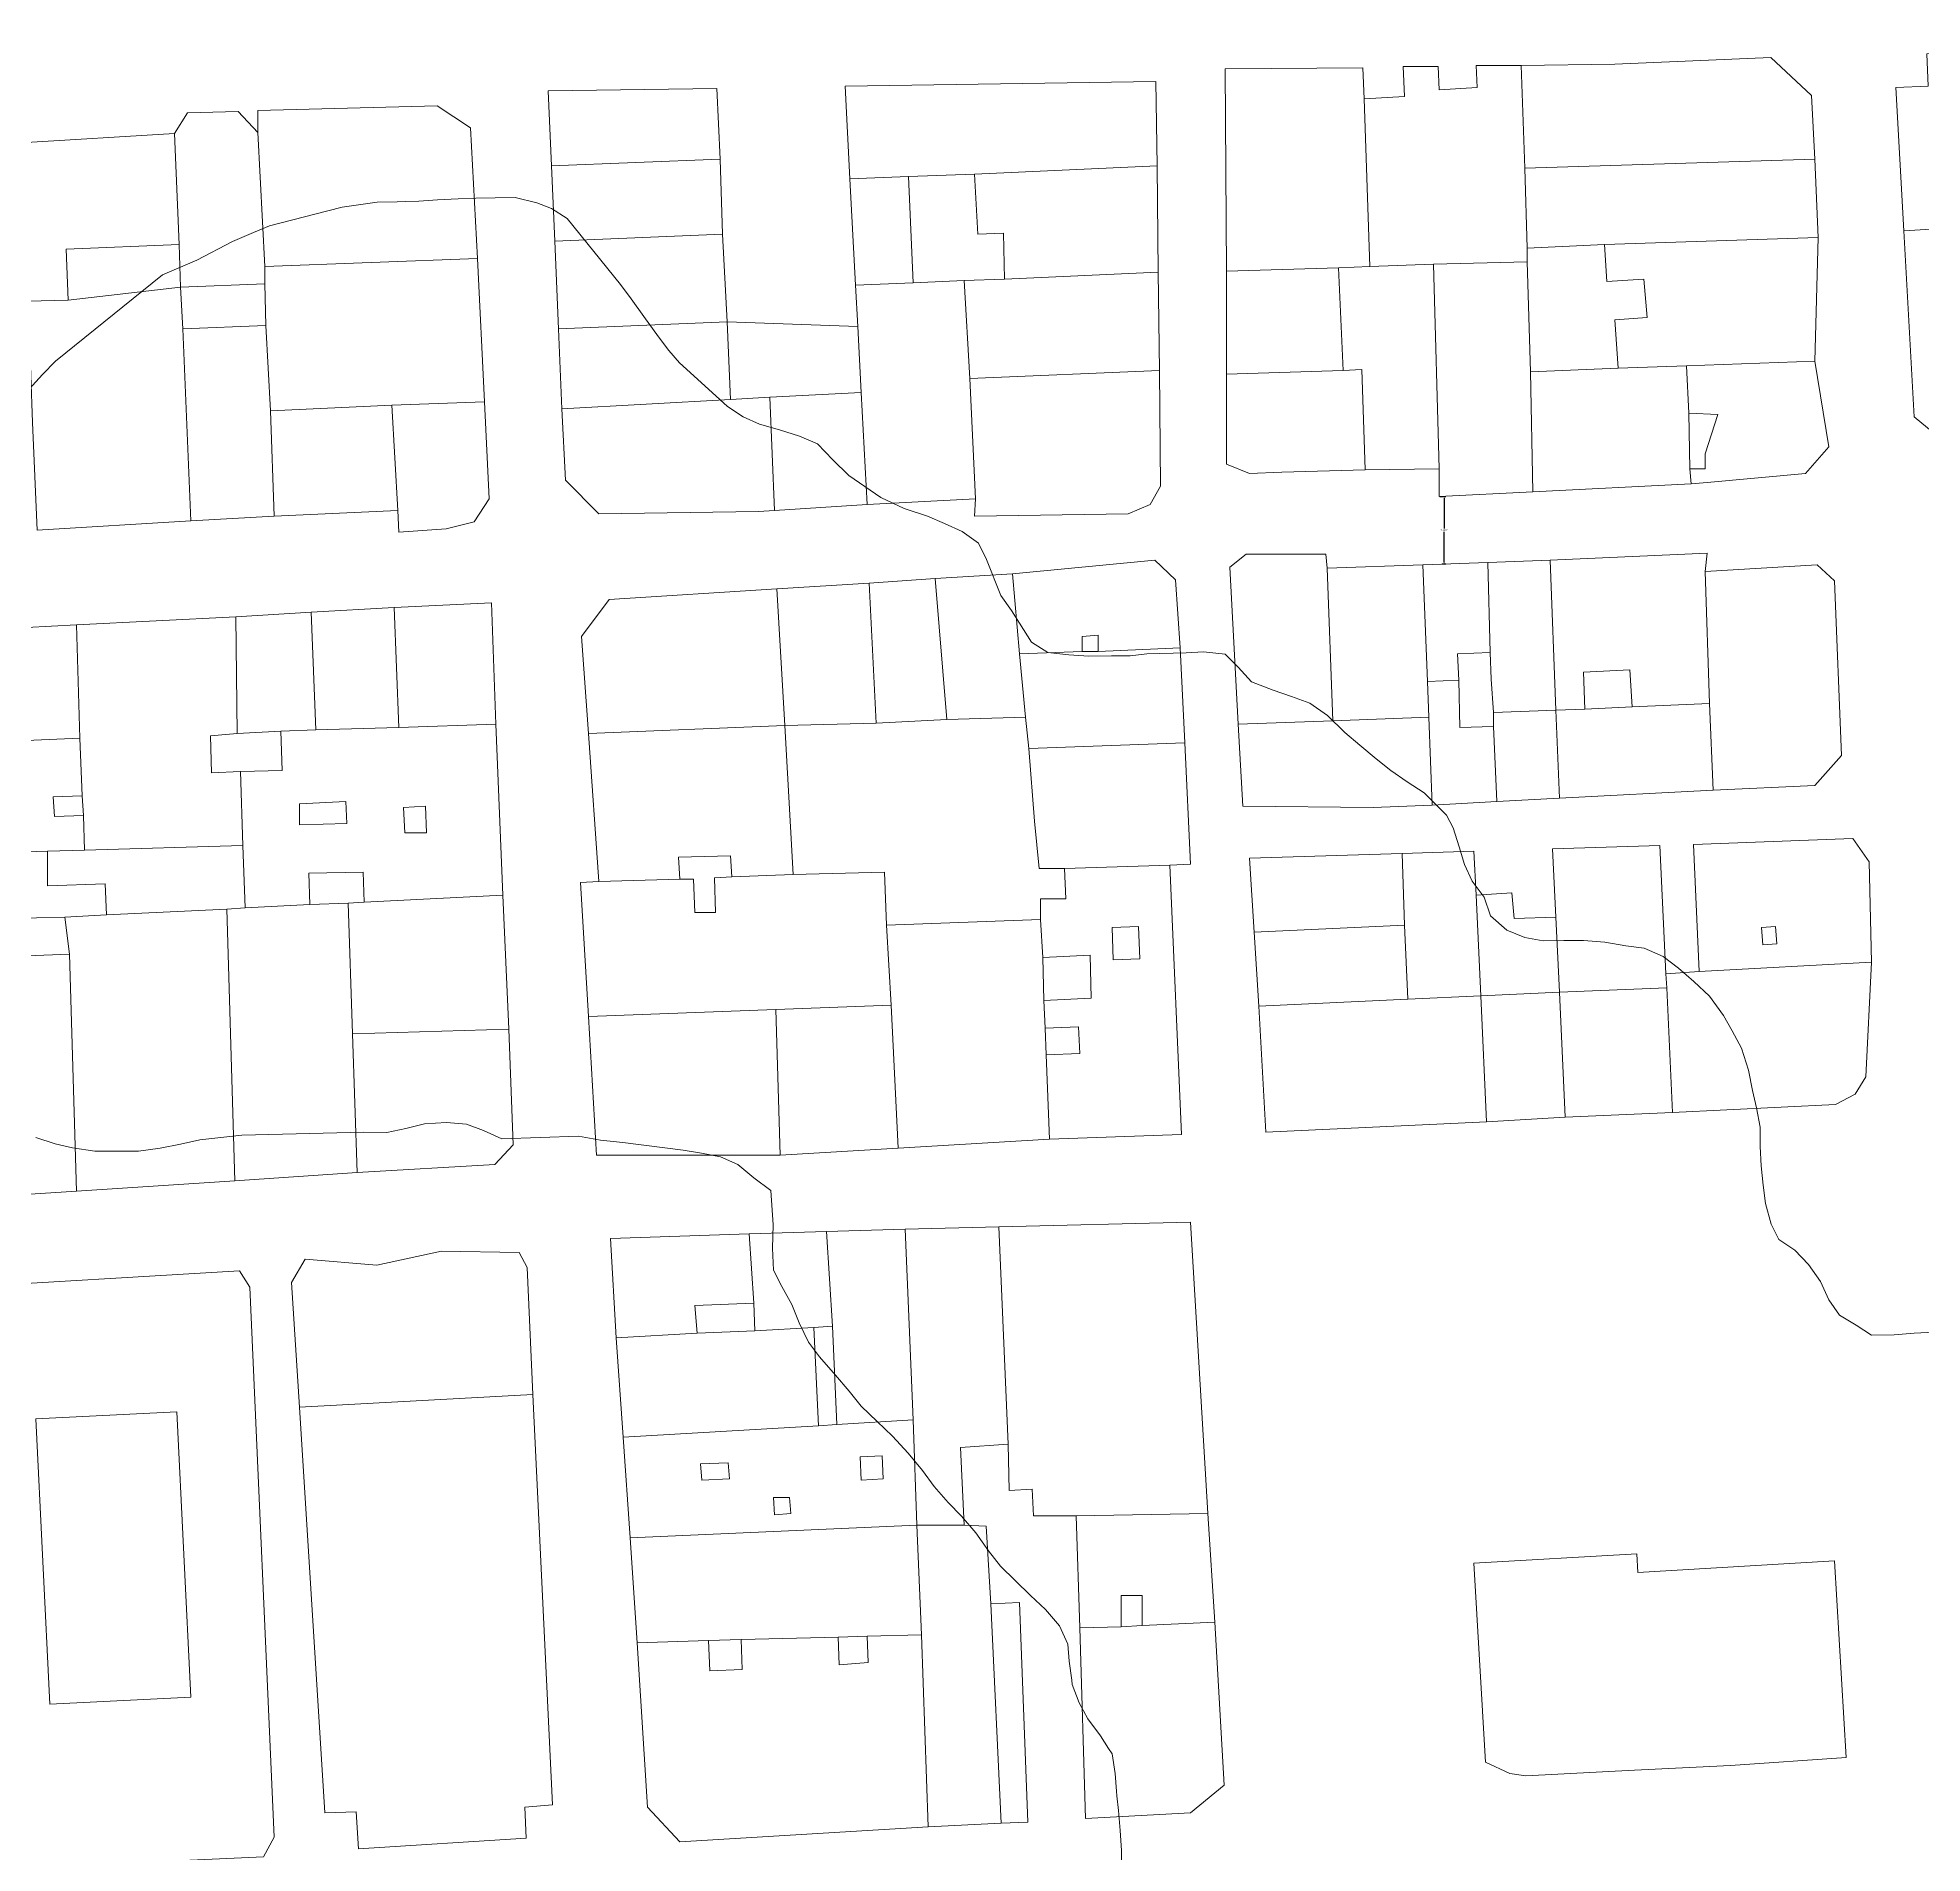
# Model space of a CAD drawing. Header units: kilometres. Extents: x 1172066 to 1174183, y 1051619 to 1053209.
# Drawn here: x 1173009.6 to 1173213.4, y 1052431.5 to 1052627.9 of the extents above; entities that cross this region are included whole.
import ezdxf

# ---------------------------------------------------------------- set-up
doc = ezdxf.new("R2010")
doc.units = ezdxf.units.KM
doc.header["$MEASUREMENT"] = 0
doc.layers.add('edificios', color=44, linetype='Continuous', lineweight=5)
doc.layers.add('terreno', color=7, linetype='Continuous')
doc.dimstyles.get("Standard").update_dxf_attribs({"dimtxt": 0.18, "dimasz": 0.18, "dimexe": 0.18, "dimexo": 0.0625, "dimgap": 0.09, "dimtad": 0, "dimtih": 1, "dimtoh": 1, "dimdec": 4, "dimzin": 0, "dimdsep": 46, "dimtxsty": 'Standard', "dimcen": 0.09, "dimadec": 0, "dimazin": 0, "dimtfac": 1, "dimtdec": 4, "dimtofl": 0, "dimtmove": 0, "dimatfit": 3, "dimfxl": 1, "dimtolj": 1, "dimtzin": 0, "dimarcsym": 0})

# ---------------------------------------------------------------- blocks, each defined once
blk = doc.blocks.new('*D1')
at = {"color": 0, "lineweight": -2, "transparency": 16777216}
for p, q in [((1173161.19, 1052578.25), (1173161.85, 1052578.25)), ((1173161.67, 1052578.07), (1173161.67, 1052574.78)), ((1173161.67, 1052571.13), (1173161.67, 1052574.42)), ((1173161.45, 1052570.95), (1173161.85, 1052570.95))]:
    blk.add_line(p, q, dxfattribs=at)
at = {"color": 0, "transparency": 16777216}
for points in [[(1173161.64, 1052578.07), (1173161.7, 1052578.07), (1173161.67, 1052578.25)], [(1173161.64, 1052571.13), (1173161.7, 1052571.13), (1173161.67, 1052570.95)]]:
    blk.add_solid(points, dxfattribs=at)
at = {"layer": 'Defpoints', "color": 0, "transparency": 16777216}
for p in [(1173161.13, 1052578.25, 50), (1173161.39, 1052570.95, 50), (1173161.67, 1052570.95)]:
    blk.add_point(p, dxfattribs=at)
at = {"color": 0, "transparency": 16777216, "insert": (1173161.67, 1052574.6), "char_height": 0.18, "attachment_point": 5}
blk.add_mtext('\\A1;7.3032', dxfattribs=at)

msp = doc.modelspace()

# ---------------------------------------------------------------- linework, layer by layer
at = {"layer": 'edificios', "elevation": 50}
for points in [[(1173255.375, 1052616.625), (1173245.5, 1052616.25001), (1173243.875, 1052616.125), (1173236.375, 1052615.875), (1173227.125, 1052615.50001), (1173217.625, 1052615.125), (1173217.875, 1052607.375), (1173211.375, 1052607.00001), (1173210.5, 1052622.50001), (1173214, 1052622.625), (1173213.875, 1052626.125), (1173255, 1052627.875), (1173255.375, 1052616.625)], [(1173153.625, 1052603.125), (1173150.25, 1052603.00001), (1173138.125, 1052602.625), (1173138, 1052624.50001), (1173152.875, 1052624.625), (1173153, 1052621.25001), (1173153.625, 1052603.125)], [(1173153, 1052621.25001), (1173157.375, 1052621.50001), (1173157.25, 1052624.75001), (1173161, 1052624.75001), (1173161.125, 1052622.25001), (1173165.25, 1052622.50001), (1173165.125, 1052624.875), (1173170, 1052624.875), (1173170.375, 1052613.75001), (1173170.625, 1052605.125), (1173170.625, 1052603.625), (1173160.5, 1052603.375), (1173153.625, 1052603.125), (1173153, 1052621.25001)], [(1173170, 1052624.875), (1173180.125, 1052625.00001), (1173197, 1052625.75001), (1173201.375, 1052621.625), (1173201.75, 1052614.75001), (1173170.375, 1052613.75001), (1173170, 1052624.875)], [(1173083.375, 1052614.75001), (1173065.125, 1052614.00001), (1173064.75, 1052622.125), (1173083, 1052622.375), (1173083.375, 1052614.75001)], [(1173130.625, 1052614.00001), (1173110.875, 1052613.125), (1173103.75, 1052612.875), (1173097.375, 1052612.625), (1173096.875, 1052622.625), (1173130.5, 1052623.125), (1173130.625, 1052614.00001)], [(1173033.375, 1052617.625), (1173033.375, 1052620.00001), (1173052.75, 1052620.50001), (1173056.375, 1052618.125), (1173057.125, 1052604.00001), (1173034.125, 1052603.125), (1173033.375, 1052617.625)], [(1173024.375, 1052617.50001), (1173025.75, 1052619.75001), (1173031.25, 1052619.875), (1173033.375, 1052617.625), (1173034.125, 1052603.125), (1173034.125, 1052601.25001), (1173025, 1052600.875), (1173024.875, 1052605.50001), (1173024.375, 1052617.50001)], [(1173007.75, 1052616.50001), (1173024.375, 1052617.50001), (1173024.875, 1052605.50001), (1173012.625, 1052605.00001), (1173012.875, 1052599.50001), (1173008.5, 1052599.375), (1173008.25, 1052605.00001), (1173007.75, 1052616.50001)], [(1173083.375, 1052614.75001), (1173083.625, 1052606.625), (1173065.5, 1052605.875), (1173065.125, 1052614.00001), (1173083.375, 1052614.75001)], [(1173201.75, 1052614.75001), (1173202.125, 1052606.25001), (1173179, 1052605.50001), (1173170.625, 1052605.125), (1173170.375, 1052613.75001), (1173201.75, 1052614.75001)], [(1173103.75, 1052612.875), (1173104.25, 1052601.375), (1173098, 1052601.125), (1173097.375, 1052612.625), (1173103.75, 1052612.875)], [(1173110.875, 1052613.125), (1173111.25, 1052606.625), (1173114, 1052606.75001), (1173114.125, 1052601.75001), (1173109.75, 1052601.625), (1173104.25, 1052601.375), (1173103.75, 1052612.875), (1173110.875, 1052613.125)], [(1173130.625, 1052614.00001), (1173130.75, 1052602.50001), (1173114.125, 1052601.75001), (1173114, 1052606.75001), (1173111.25, 1052606.625), (1173110.875, 1052613.125), (1173130.625, 1052614.00001)], [(1173083.625, 1052606.625), (1173084.125, 1052597.125), (1173065.875, 1052596.375), (1173065.5, 1052605.875), (1173083.625, 1052606.625)], [(1173202.125, 1052606.25001), (1173201.75, 1052592.875), (1173187.875, 1052592.375), (1173180.5, 1052592.125), (1173180.125, 1052597.375), (1173183.625, 1052597.625), (1173183.25, 1052601.75001), (1173179.25, 1052601.50001), (1173179, 1052605.50001), (1173202.125, 1052606.25001)], [(1173217.875, 1052607.375), (1173218.5, 1052584.50001), (1173215.375, 1052584.50001), (1173212.5, 1052586.875), (1173211.375, 1052607.00001), (1173217.875, 1052607.375)], [(1173025, 1052600.875), (1173012.875, 1052599.50001), (1173012.625, 1052605.00001), (1173024.875, 1052605.50001), (1173025, 1052600.875)], [(1173057.125, 1052604.00001), (1173057.875, 1052588.50001), (1173047.875, 1052588.125), (1173034.75, 1052587.50001), (1173034.25, 1052596.75001), (1173034.125, 1052601.25001), (1173034.125, 1052603.125), (1173057.125, 1052604.00001)], [(1173179, 1052605.50001), (1173179.25, 1052601.50001), (1173183.25, 1052601.75001), (1173183.625, 1052597.625), (1173180.125, 1052597.375), (1173180.5, 1052592.125), (1173171, 1052591.75001), (1173170.625, 1052603.625), (1173170.625, 1052605.125), (1173179, 1052605.50001)], [(1173130.75, 1052602.50001), (1173130.875, 1052591.875), (1173110.375, 1052591.00001), (1173109.75, 1052601.625), (1173114.125, 1052601.75001), (1173130.75, 1052602.50001)], [(1173150.25, 1052603.00001), (1173150.75, 1052591.875), (1173138.125, 1052591.50001), (1173138.125, 1052602.625), (1173150.25, 1052603.00001)], [(1173160.5, 1052603.375), (1173161.125, 1052581.25001), (1173153.125, 1052581.125), (1173152.75, 1052592.00001), (1173150.75, 1052591.875), (1173150.25, 1052603.00001), (1173153.625, 1052603.125), (1173160.5, 1052603.375)], [(1173170.625, 1052603.625), (1173171, 1052591.75001), (1173171.25, 1052578.75001), (1173161.125, 1052578.25001), (1173161.125, 1052581.25001), (1173160.5, 1052603.375), (1173170.625, 1052603.625)], [(1173025, 1052600.875), (1173025.25, 1052596.375), (1173026.125, 1052575.625), (1173009.5, 1052574.625), (1173009, 1052586.25001), (1173008.625, 1052596.50001), (1173008.5, 1052599.375), (1173012.875, 1052599.50001), (1173025, 1052600.875)], [(1173034.125, 1052601.25001), (1173034.25, 1052596.75001), (1173025.25, 1052596.375), (1173025, 1052600.875), (1173034.125, 1052601.25001)], [(1173109.75, 1052601.625), (1173110.375, 1052591.00001), (1173111, 1052578.00001), (1173099.25, 1052577.375), (1173098.625, 1052589.50001), (1173098.25, 1052596.625), (1173098, 1052601.125), (1173104.25, 1052601.375), (1173109.75, 1052601.625)], [(1173034.25, 1052596.75001), (1173034.75, 1052587.50001), (1173035.125, 1052576.125), (1173026.125, 1052575.625), (1173025.25, 1052596.375), (1173034.25, 1052596.75001)], [(1173084.125, 1052597.125), (1173084.5, 1052588.75001), (1173066.25, 1052587.75001), (1173065.875, 1052596.375), (1173084.125, 1052597.125)], [(1173084.125, 1052597.125), (1173098.25, 1052596.625), (1173098.625, 1052589.50001), (1173088.75, 1052589.00001), (1173084.5, 1052588.75001), (1173084.125, 1052597.125)], [(1173130.875, 1052591.875), (1173131, 1052579.375), (1173129.875, 1052577.375), (1173127.5, 1052576.375), (1173110.875, 1052576.125), (1173111, 1052578.00001), (1173110.375, 1052591.00001), (1173130.875, 1052591.875)], [(1173150.75, 1052591.875), (1173152.75, 1052592.00001), (1173153.125, 1052581.125), (1173144.125, 1052580.875), (1173140.625, 1052580.75001), (1173138.125, 1052581.75001), (1173138.125, 1052591.50001), (1173150.75, 1052591.875)], [(1173187.875, 1052592.375), (1173188.125, 1052587.25001), (1173188.25, 1052581.25001), (1173188.375, 1052579.625), (1173171.25, 1052578.75001), (1173171, 1052591.75001), (1173180.5, 1052592.125), (1173187.875, 1052592.375)], [(1173201.75, 1052592.875), (1173203.25, 1052583.625), (1173200.75, 1052580.75001), (1173190.125, 1052579.75001), (1173188.375, 1052579.625), (1173188.25, 1052581.25001), (1173189.875, 1052581.25001), (1173189.875, 1052582.875), (1173191.25, 1052587.125), (1173188.125, 1052587.25001), (1173187.875, 1052592.375), (1173201.75, 1052592.875)], [(1173047.875, 1052588.125), (1173048.5, 1052576.75001), (1173035.125, 1052576.125), (1173034.75, 1052587.50001), (1173047.875, 1052588.125)], [(1173057.875, 1052588.50001), (1173058.375, 1052578.00001), (1173056.75, 1052575.50001), (1173053.75, 1052574.75001), (1173048.625, 1052574.375), (1173048.5, 1052576.75001), (1173047.875, 1052588.125), (1173057.875, 1052588.50001)], [(1173088.75, 1052589.00001), (1173089.25, 1052576.75001), (1173087.5, 1052576.625), (1173070.25, 1052576.375), (1173066.625, 1052580.00001), (1173066.25, 1052587.75001), (1173084.5, 1052588.75001), (1173088.75, 1052589.00001)], [(1173098.625, 1052589.50001), (1173099.25, 1052577.375), (1173089.25, 1052576.75001), (1173088.75, 1052589.00001), (1173098.625, 1052589.50001)], [(1173188.125, 1052587.25001), (1173191.25, 1052587.125), (1173189.875, 1052582.875), (1173189.875, 1052581.25001), (1173188.25, 1052581.25001), (1173188.125, 1052587.25001)], [(1173115, 1052569.875), (1173130.375, 1052571.375), (1173132.625, 1052569.25001), (1173133.125, 1052561.875), (1173124.25, 1052561.50001), (1173124.25, 1052563.25001), (1173122.5, 1052563.125), (1173122.5, 1052561.50001), (1173115.75, 1052561.25001), (1173115, 1052569.875)], [(1173149, 1052570.50001), (1173149.625, 1052554.00001), (1173139.375, 1052553.625), (1173138.5, 1052570.625), (1173140.25, 1052572.00001), (1173148.875, 1052572.00001), (1173149, 1052570.50001)], [(1173166.375, 1052571.125), (1173173.125, 1052571.375), (1173173.75, 1052555.125), (1173167, 1052554.875), (1173166.75, 1052558.50001), (1173166.625, 1052561.375), (1173166.375, 1052571.125)], [(1173173.125, 1052571.375), (1173190.125, 1052572.125), (1173189.875, 1052570.125), (1173190.375, 1052555.875), (1173182, 1052555.50001), (1173181.75, 1052559.50001), (1173176.75, 1052559.25001), (1173176.875, 1052555.25001), (1173173.75, 1052555.125), (1173173.125, 1052571.375)], [(1173099.5, 1052568.875), (1173106.625, 1052569.375), (1173107.875, 1052554.125), (1173100.25, 1052553.75001), (1173099.5, 1052568.875)], [(1173106.625, 1052569.375), (1173115, 1052569.875), (1173115.75, 1052561.25001), (1173116.375, 1052554.375), (1173107.875, 1052554.125), (1173106.625, 1052569.375)], [(1173149, 1052570.50001), (1173159.375, 1052570.875), (1173159.875, 1052558.25001), (1173160, 1052554.375), (1173149.625, 1052554.00001), (1173149, 1052570.50001)], [(1173159.375, 1052570.875), (1173166.375, 1052571.125), (1173166.625, 1052561.375), (1173163.125, 1052561.25001), (1173163.25, 1052558.375), (1173159.875, 1052558.25001), (1173159.375, 1052570.875)], [(1173189.875, 1052570.125), (1173202, 1052570.875), (1173203.875, 1052569.125), (1173204.625, 1052550.25001), (1173201.75, 1052547.00001), (1173190.75, 1052546.50001), (1173190.375, 1052555.875), (1173189.875, 1052570.125)], [(1173090.375, 1052553.50001), (1173069.125, 1052552.625), (1173068.375, 1052563.125), (1173071.375, 1052567.125), (1173089.5, 1052568.25001), (1173090.375, 1052553.50001)], [(1173089.5, 1052568.25001), (1173099.5, 1052568.875), (1173100.25, 1052553.75001), (1173090.375, 1052553.50001), (1173089.5, 1052568.25001)], [(1173013.75, 1052564.375), (1173031, 1052565.25001), (1173031.125, 1052552.625), (1173028.25, 1052552.375), (1173028.375, 1052548.375), (1173031.5, 1052548.50001), (1173031.75, 1052540.50001), (1173014.625, 1052540.00001), (1173014.5, 1052543.75001), (1173014.375, 1052545.875), (1173014.125, 1052552.125), (1173013.75, 1052564.375)], [(1173031, 1052565.25001), (1173039.125, 1052565.75001), (1173039.625, 1052553.00001), (1173035.875, 1052552.875), (1173031.125, 1052552.625), (1173031, 1052565.25001)], [(1173039.125, 1052565.75001), (1173048.125, 1052566.25001), (1173048.625, 1052553.25001), (1173039.625, 1052553.00001), (1173039.125, 1052565.75001)], [(1173048.125, 1052566.25001), (1173058.625, 1052566.75001), (1173059.125, 1052553.625), (1173048.625, 1052553.25001), (1173048.125, 1052566.25001)], [(1172997.5, 1052563.50001), (1173013.75, 1052564.375), (1173014.125, 1052552.125), (1172997.5, 1052551.375), (1172997.5, 1052563.50001)], [(1173124.25, 1052561.50001), (1173122.5, 1052561.50001), (1173122.5, 1052563.125), (1173124.25, 1052563.25001), (1173124.25, 1052561.50001)], [(1173133.125, 1052561.875), (1173133.625, 1052551.625), (1173116.75, 1052551.00001), (1173116.375, 1052554.375), (1173115.75, 1052561.25001), (1173122.5, 1052561.50001), (1173124.25, 1052561.50001), (1173133.125, 1052561.875)], [(1173166.625, 1052561.375), (1173166.75, 1052558.50001), (1173167, 1052554.875), (1173167, 1052553.375), (1173163.375, 1052553.25001), (1173163.25, 1052558.375), (1173163.125, 1052561.25001), (1173166.625, 1052561.375)], [(1173182, 1052555.50001), (1173176.875, 1052555.25001), (1173176.75, 1052559.25001), (1173181.75, 1052559.50001), (1173182, 1052555.50001)], [(1173163.25, 1052558.375), (1173163.375, 1052553.25001), (1173167, 1052553.375), (1173167.375, 1052545.25001), (1173160.375, 1052544.875), (1173160, 1052554.375), (1173159.875, 1052558.25001), (1173163.25, 1052558.375)], [(1173173.75, 1052555.125), (1173174.125, 1052545.625), (1173167.375, 1052545.25001), (1173167, 1052553.375), (1173167, 1052554.875), (1173173.75, 1052555.125)], [(1173190.375, 1052555.875), (1173190.75, 1052546.50001), (1173174.125, 1052545.625), (1173173.75, 1052555.125), (1173176.875, 1052555.25001), (1173182, 1052555.50001), (1173190.375, 1052555.875)], [(1173059.125, 1052553.625), (1173059.875, 1052535.125), (1173044.875, 1052534.375), (1173044.75, 1052537.625), (1173038.875, 1052537.50001), (1173039, 1052534.125), (1173032, 1052533.75001), (1173031.75, 1052540.50001), (1173031.5, 1052548.50001), (1173036, 1052548.625), (1173035.875, 1052552.875), (1173039.625, 1052553.00001), (1173048.625, 1052553.25001), (1173059.125, 1052553.625)], [(1173090.375, 1052553.50001), (1173091.25, 1052537.375), (1173084.625, 1052537.125), (1173084.5, 1052539.375), (1173078.875, 1052539.25001), (1173079, 1052536.875), (1173070.25, 1052536.625), (1173069.125, 1052552.625), (1173090.375, 1052553.50001)], [(1173116.375, 1052554.375), (1173116.75, 1052551.00001), (1173117.375, 1052543.125), (1173117.875, 1052538.00001), (1173120.625, 1052538.00001), (1173120.75, 1052534.75001), (1173118, 1052534.75001), (1173118, 1052532.50001), (1173101.375, 1052531.875), (1173101.125, 1052537.625), (1173091.25, 1052537.375), (1173090.375, 1052553.50001), (1173100.25, 1052553.75001), (1173107.875, 1052554.125), (1173116.375, 1052554.375)], [(1173160, 1052554.375), (1173160.375, 1052544.875), (1173154, 1052544.625), (1173139.875, 1052544.75001), (1173139.375, 1052553.625), (1173149.625, 1052554.00001), (1173160, 1052554.375)], [(1173014.125, 1052552.125), (1173014.375, 1052545.875), (1173011.25, 1052545.75001), (1173011.375, 1052543.625), (1173014.5, 1052543.75001), (1173014.625, 1052540.00001), (1173010.625, 1052539.875), (1172997.5, 1052539.50001), (1172997.5, 1052551.375), (1173014.125, 1052552.125)], [(1173035.875, 1052552.875), (1173036, 1052548.625), (1173031.5, 1052548.50001), (1173028.375, 1052548.375), (1173028.25, 1052552.375), (1173031.125, 1052552.625), (1173035.875, 1052552.875)], [(1173133.625, 1052551.625), (1173134.25, 1052538.50001), (1173132, 1052538.375), (1173120.625, 1052538.00001), (1173117.875, 1052538.00001), (1173117.375, 1052543.125), (1173116.75, 1052551.00001), (1173133.625, 1052551.625)], [(1173014.5, 1052543.75001), (1173011.375, 1052543.625), (1173011.25, 1052545.75001), (1173014.375, 1052545.875), (1173014.5, 1052543.75001)], [(1173037.875, 1052542.75001), (1173043, 1052542.875), (1173042.875, 1052545.25001), (1173037.875, 1052545.00001), (1173037.875, 1052542.75001)], [(1173037.875, 1052542.75001), (1173037.875, 1052545.00001), (1173042.875, 1052545.25001), (1173043, 1052542.875), (1173037.875, 1052542.75001)], [(1173051.625, 1052541.875), (1173051.5, 1052544.75001), (1173049.125, 1052544.625), (1173049.25, 1052541.875), (1173051.625, 1052541.875)], [(1173051.625, 1052541.875), (1173049.25, 1052541.875), (1173049.125, 1052544.625), (1173051.5, 1052544.75001), (1173051.625, 1052541.875)], [(1173207.875, 1052527.875), (1173189.25, 1052526.875), (1173188.625, 1052540.625), (1173205.875, 1052541.25001), (1173207.625, 1052538.75001), (1173207.875, 1052527.875)], [(1173010.625, 1052539.875), (1173010.625, 1052536.125), (1173016.875, 1052536.375), (1173017, 1052533.00001), (1173012.5, 1052532.75001), (1173006.375, 1052532.625), (1173006.5, 1052528.50001), (1172996.5, 1052528.125), (1172997.5, 1052539.50001), (1173010.625, 1052539.875)], [(1173031.75, 1052540.50001), (1173032, 1052533.75001), (1173030, 1052533.625), (1173017, 1052533.00001), (1173016.875, 1052536.375), (1173010.625, 1052536.125), (1173010.625, 1052539.875), (1173014.625, 1052540.00001), (1173031.75, 1052540.50001)], [(1173084.625, 1052537.125), (1173082.75, 1052537.00001), (1173082.875, 1052533.25001), (1173080.625, 1052533.25001), (1173080.5, 1052536.875), (1173079, 1052536.875), (1173078.875, 1052539.25001), (1173084.5, 1052539.375), (1173084.625, 1052537.125)], [(1173157.375, 1052531.875), (1173141.125, 1052531.125), (1173140.625, 1052539.125), (1173157.125, 1052539.625), (1173157.375, 1052531.875)], [(1173157.125, 1052539.625), (1173164.875, 1052539.875), (1173165.125, 1052535.125), (1173165.625, 1052524.25001), (1173157.75, 1052523.875), (1173157.375, 1052531.875), (1173157.125, 1052539.625)], [(1173173.75, 1052532.75001), (1173173.375, 1052540.125), (1173185, 1052540.50001), (1173185.625, 1052526.625), (1173185.75, 1052525.125), (1173174.125, 1052524.625), (1173173.75, 1052532.75001)], [(1173044.875, 1052534.375), (1173043.125, 1052534.25001), (1173039, 1052534.125), (1173038.875, 1052537.50001), (1173044.75, 1052537.625), (1173044.875, 1052534.375)], [(1173091.25, 1052537.375), (1173101.125, 1052537.625), (1173101.375, 1052531.875), (1173101.875, 1052523.25001), (1173089.375, 1052522.75001), (1173069.125, 1052522.00001), (1173068.25, 1052536.50001), (1173070.25, 1052536.625), (1173079, 1052536.875), (1173080.5, 1052536.875), (1173080.625, 1052533.25001), (1173082.875, 1052533.25001), (1173082.75, 1052537.00001), (1173084.625, 1052537.125), (1173091.25, 1052537.375)], [(1173132, 1052538.375), (1173133.25, 1052509.25001), (1173119, 1052508.75001), (1173118.625, 1052517.875), (1173122.25, 1052518.00001), (1173122.125, 1052520.875), (1173118.5, 1052520.75001), (1173118.375, 1052523.75001), (1173123.5, 1052524.00001), (1173123.375, 1052528.625), (1173118.25, 1052528.375), (1173118, 1052532.50001), (1173118, 1052534.75001), (1173120.75, 1052534.75001), (1173120.625, 1052538.00001), (1173132, 1052538.375)], [(1173059.875, 1052535.125), (1173060.5, 1052520.625), (1173043.625, 1052520.125), (1173043.125, 1052534.25001), (1173044.875, 1052534.375), (1173059.875, 1052535.125)], [(1173165.125, 1052535.125), (1173169, 1052535.375), (1173169.25, 1052532.625), (1173173.75, 1052532.75001), (1173174.125, 1052524.625), (1173165.625, 1052524.25001), (1173165.125, 1052535.125)], [(1173013, 1052528.75001), (1173006.5, 1052528.50001), (1173006.375, 1052532.625), (1173012.5, 1052532.75001), (1173013, 1052528.75001)], [(1173030, 1052533.625), (1173030.875, 1052504.25001), (1173013.75, 1052503.125), (1173013, 1052528.75001), (1173012.5, 1052532.75001), (1173017, 1052533.00001), (1173030, 1052533.625)], [(1173043.125, 1052534.25001), (1173043.625, 1052520.125), (1173044.125, 1052505.125), (1173030.875, 1052504.25001), (1173030, 1052533.625), (1173032, 1052533.75001), (1173039, 1052534.125), (1173043.125, 1052534.25001)], [(1173118, 1052532.50001), (1173118.25, 1052528.375), (1173118.375, 1052523.75001), (1173118.5, 1052520.75001), (1173118.625, 1052517.875), (1173119, 1052508.75001), (1173102.625, 1052507.75001), (1173101.875, 1052523.25001), (1173101.375, 1052531.875), (1173118, 1052532.50001)], [(1173125.875, 1052528.125), (1173128.75, 1052528.25001), (1173128.625, 1052531.75001), (1173125.75, 1052531.625), (1173125.875, 1052528.125)], [(1173125.875, 1052528.125), (1173125.75, 1052531.625), (1173128.625, 1052531.75001), (1173128.75, 1052528.25001), (1173125.875, 1052528.125)], [(1173157.375, 1052531.875), (1173157.75, 1052523.875), (1173141.625, 1052523.125), (1173141.125, 1052531.125), (1173157.375, 1052531.875)], [(1173196.125, 1052529.75001), (1173197.625, 1052529.875), (1173197.5, 1052531.75001), (1173196, 1052531.625), (1173196.125, 1052529.75001)], [(1173196.125, 1052529.75001), (1173196, 1052531.625), (1173197.5, 1052531.75001), (1173197.625, 1052529.875), (1173196.125, 1052529.75001)], [(1173013, 1052528.75001), (1173013.75, 1052503.125), (1172998.125, 1052502.125), (1172997.5, 1052512.875), (1172996.5, 1052528.125), (1173006.5, 1052528.50001), (1173013, 1052528.75001)], [(1173118.375, 1052523.75001), (1173118.25, 1052528.375), (1173123.375, 1052528.625), (1173123.5, 1052524.00001), (1173118.375, 1052523.75001)], [(1173207.875, 1052527.875), (1173207.25, 1052515.50001), (1173206.125, 1052513.625), (1173204, 1052512.50001), (1173186.375, 1052511.625), (1173185.75, 1052525.125), (1173185.625, 1052526.625), (1173189.25, 1052526.875), (1173207.875, 1052527.875)], [(1173174.125, 1052524.625), (1173174.75, 1052511.125), (1173166.25, 1052510.625), (1173165.625, 1052524.25001), (1173174.125, 1052524.625)], [(1173185.75, 1052525.125), (1173186.375, 1052511.625), (1173174.75, 1052511.125), (1173174.125, 1052524.625), (1173185.75, 1052525.125)], [(1173089.375, 1052522.75001), (1173089.875, 1052507.00001), (1173070, 1052507.00001), (1173069.125, 1052522.00001), (1173089.375, 1052522.75001)], [(1173101.875, 1052523.25001), (1173102.625, 1052507.75001), (1173089.875, 1052507.00001), (1173089.375, 1052522.75001), (1173101.875, 1052523.25001)], [(1173165.625, 1052524.25001), (1173166.25, 1052510.625), (1173142.375, 1052509.50001), (1173141.625, 1052523.125), (1173157.75, 1052523.875), (1173165.625, 1052524.25001)], [(1173060.5, 1052520.625), (1173061, 1052508.125), (1173059, 1052506.00001), (1173044.125, 1052505.125), (1173043.625, 1052520.125), (1173060.5, 1052520.625)], [(1173118.625, 1052517.875), (1173118.5, 1052520.75001), (1173122.125, 1052520.875), (1173122.25, 1052518.00001), (1173118.625, 1052517.875)], [(1173087, 1052491.00001), (1173080.625, 1052490.75001), (1173080.875, 1052487.75001), (1173072.125, 1052487.25001), (1173071.5, 1052498.00001), (1173086.5, 1052498.50001), (1173087, 1052491.00001)], [(1173086.5, 1052498.50001), (1173094.875, 1052498.75001), (1173095.5, 1052488.50001), (1173093.5, 1052488.375), (1173087.125, 1052488.00001), (1173087, 1052491.00001), (1173086.5, 1052498.50001)], [(1173094.875, 1052498.75001), (1173103.375, 1052499.00001), (1173104.25, 1052478.375), (1173096, 1052477.875), (1173095.5, 1052488.50001), (1173094.875, 1052498.75001)], [(1173103.375, 1052499.00001), (1173113.5, 1052499.25001), (1173114.5, 1052475.75001), (1173109.375, 1052475.375), (1173109.75, 1052467.00001), (1173104.625, 1052467.00001), (1173104.25, 1052478.375), (1173103.375, 1052499.00001)], [(1173114.5, 1052475.75001), (1173113.5, 1052499.25001), (1173134.25, 1052499.75001), (1173136.125, 1052468.25001), (1173121.875, 1052468.00001), (1173117.25, 1052468.00001), (1173117.125, 1052470.875), (1173114.625, 1052470.75001), (1173114.5, 1052475.75001)], [(1173063.125, 1052481.125), (1173037.875, 1052479.75001), (1173037, 1052493.25001), (1173038.5, 1052495.75001), (1173046.25, 1052495.125), (1173053.25, 1052496.625), (1173061.625, 1052496.50001), (1173062.5, 1052494.875), (1173063.125, 1052481.125)], [(1173003.75, 1052429.75001), (1173001.625, 1052432.375), (1172998.875, 1052491.125), (1172999.75, 1052492.625), (1173031.375, 1052494.50001), (1173032.5, 1052492.75001), (1173035.125, 1052433.25001), (1173034, 1052431.125), (1173003.75, 1052429.75001)], [(1173087.125, 1052488.00001), (1173080.875, 1052487.75001), (1173080.625, 1052490.75001), (1173087, 1052491.00001), (1173087.125, 1052488.00001)], [(1173093.5, 1052488.375), (1173094, 1052477.75001), (1173072.875, 1052476.50001), (1173072.125, 1052487.25001), (1173080.875, 1052487.75001), (1173087.125, 1052488.00001), (1173093.5, 1052488.375)], [(1173095.5, 1052488.50001), (1173096, 1052477.875), (1173094, 1052477.75001), (1173093.5, 1052488.375), (1173095.5, 1052488.50001)], [(1173063.125, 1052481.125), (1173065.25, 1052436.75001), (1173062.25, 1052436.50001), (1173062.375, 1052433.125), (1173044.25, 1052432.00001), (1173044, 1052436.00001), (1173040.625, 1052435.875), (1173037.875, 1052479.75001), (1173063.125, 1052481.125)], [(1173010.875, 1052447.625), (1173026.125, 1052448.375), (1173024.625, 1052479.25001), (1173009.375, 1052478.50001), (1173010.875, 1052447.625)], [(1173010.875, 1052447.625), (1173009.375, 1052478.50001), (1173024.625, 1052479.25001), (1173026.125, 1052448.375), (1173010.875, 1052447.625)], [(1173104.25, 1052478.375), (1173104.625, 1052467.00001), (1173073.625, 1052465.625), (1173072.875, 1052476.50001), (1173094, 1052477.75001), (1173096, 1052477.875), (1173104.25, 1052478.375)], [(1173081.375, 1052471.875), (1173084.375, 1052472.00001), (1173084.25, 1052473.75001), (1173081.25, 1052473.625), (1173081.375, 1052471.875)], [(1173081.375, 1052471.875), (1173081.25, 1052473.625), (1173084.25, 1052473.75001), (1173084.375, 1052472.00001), (1173081.375, 1052471.875)], [(1173098.625, 1052471.875), (1173101, 1052472.00001), (1173100.875, 1052474.50001), (1173098.5, 1052474.375), (1173098.625, 1052471.875)], [(1173098.625, 1052471.875), (1173098.5, 1052474.375), (1173100.875, 1052474.50001), (1173101, 1052472.00001), (1173098.625, 1052471.875)], [(1173089.25, 1052468.125), (1173091, 1052468.25001), (1173090.875, 1052470.00001), (1173089.125, 1052470.00001), (1173089.25, 1052468.125)], [(1173089.25, 1052468.125), (1173089.125, 1052470.00001), (1173090.875, 1052470.00001), (1173091, 1052468.25001), (1173089.25, 1052468.125)], [(1173136.125, 1052468.25001), (1173136.875, 1052456.50001), (1173129, 1052456.125), (1173129, 1052459.375), (1173126.75, 1052459.375), (1173126.75, 1052456.00001), (1173122.25, 1052455.875), (1173121.875, 1052468.00001), (1173136.125, 1052468.25001)], [(1173104.625, 1052467.00001), (1173105.125, 1052455.125), (1173099.25, 1052455.00001), (1173096.125, 1052454.875), (1173085.625, 1052454.625), (1173082.125, 1052454.50001), (1173074.375, 1052454.25001), (1173073.625, 1052465.625), (1173104.625, 1052467.00001)], [(1173109.75, 1052467.00001), (1173112.125, 1052466.875), (1173112.625, 1052458.50001), (1173113.75, 1052434.75001), (1173105.875, 1052434.375), (1173105.125, 1052455.125), (1173104.625, 1052467.00001), (1173109.75, 1052467.00001)], [(1173170.5, 1052439.875), (1173168.75, 1052440.125), (1173166.125, 1052441.375), (1173164.875, 1052462.875), (1173182.5, 1052463.875), (1173182.625, 1052461.875), (1173203.875, 1052463.125), (1173205.125, 1052441.875), (1173192.625, 1052441.00001), (1173182.25, 1052440.50001), (1173170.5, 1052439.875)], [(1173129, 1052456.125), (1173126.75, 1052456.00001), (1173126.75, 1052459.375), (1173129, 1052459.375), (1173129, 1052456.125)], [(1173112.625, 1052458.50001), (1173115.75, 1052458.625), (1173116.625, 1052434.875), (1173113.75, 1052434.75001), (1173112.625, 1052458.50001)], [(1173105.125, 1052455.125), (1173105.875, 1052434.375), (1173079, 1052432.75001), (1173075.5, 1052436.50001), (1173074.375, 1052454.25001), (1173082.125, 1052454.50001), (1173082.25, 1052451.25001), (1173085.75, 1052451.375), (1173085.625, 1052454.625), (1173096.125, 1052454.875), (1173096.25, 1052451.875), (1173099.375, 1052452.125), (1173099.25, 1052455.00001), (1173105.125, 1052455.125)], [(1173136.875, 1052456.50001), (1173137.875, 1052438.875), (1173134.25, 1052435.875), (1173122.875, 1052435.25001), (1173122.25, 1052455.875), (1173126.75, 1052456.00001), (1173129, 1052456.125), (1173136.875, 1052456.50001)], [(1173085.625, 1052454.625), (1173085.75, 1052451.375), (1173082.25, 1052451.25001), (1173082.125, 1052454.50001), (1173085.625, 1052454.625)], [(1173099.25, 1052455.00001), (1173099.375, 1052452.125), (1173096.25, 1052451.875), (1173096.125, 1052454.875), (1173099.25, 1052455.00001)]]:
    msp.add_lwpolyline(points, dxfattribs=at)
at = {"layer": 'terreno', "lineweight": 0, "ltscale": 2090}
for points, elevation in [([(1173214.63807, 1052487.8601), (1173212.48134, 1052487.77012), (1173210.32615, 1052487.56412), (1173207.87615, 1052487.52878), (1173206.22701, 1052488.61321), (1173204.40389, 1052489.69484), (1173203.27106, 1052491.37072), (1173202.36787, 1052493.34067), (1173201.05723, 1052495.18773), (1173199.57694, 1052496.74198), (1173197.86854, 1052497.88314), (1173197.02771, 1052499.56236), (1173196.41244, 1052501.77067), (1173196.15026, 1052503.74958), (1173195.94555, 1052505.84678), (1173195.85682, 1052507.9455), (1173195.82611, 1052510.0445), (1173195.44538, 1052512.13887), (1173195.01073, 1052513.99999), (1173194.57047, 1052516.2101), (1173193.8354, 1052518.59086), (1173192.81776, 1052520.44226), (1173191.85993, 1052522.11995), (1173190.37121, 1052524.1982), (1173188.65664, 1052525.80736), (1173187.00289, 1052527.2408), (1173185.35095, 1052528.50024), (1173183.29663, 1052529.40379), (1173181.30929, 1052529.66661), (1173179.02939, 1052530.04207), (1173176.75131, 1052530.24254), (1173174.5933, 1052530.21155), (1173172.37731, 1052530.17928), (1173170.38842, 1052530.5591), (1173168.45264, 1052531.34719), (1173166.68035, 1052532.89709), (1173166.00889, 1052534.92912), (1173164.7008, 1052536.65917), (1173163.85842, 1052538.45539), (1173163.30551, 1052540.37296), (1173162.63406, 1052542.40399), (1173161.91457, 1052543.79375), (1173159.48824, 1052546.20868), (1173157.66257, 1052547.4073), (1173155.89489, 1052548.6062), (1173154.30194, 1052549.86691), (1173152.52993, 1052551.3578), (1173150.93545, 1052552.73451), (1173149.04281, 1052554.57386), (1173147.15659, 1052555.88823), (1173145.16308, 1052556.61704), (1173143.16984, 1052557.28886), (1173140.82352, 1052558.18805), (1173139.40096, 1052559.80057), (1173137.98047, 1052561.18009), (1173135.64413, 1052561.43728), (1173133.7784, 1052561.35264), (1173129.52166, 1052561.23292), (1173127.71648, 1052561.03155), (1173125.67548, 1052561.00211), (1173123.22648, 1052560.96676), (1173121.06567, 1052561.10977), (1173118.78732, 1052561.36924), (1173117.02092, 1052562.51013), (1173114.872, 1052565.9204), (1173113.73944, 1052567.53727), (1173112.16733, 1052571.42225), (1173111.32397, 1052573.21846), (1173109.55603, 1052574.47636), (1173107.61897, 1052575.32344), (1173105.7992, 1052576.11307), (1173103.27914, 1052576.95145), (1173100.75348, 1052578.13984), (1173097.27713, 1052580.5399), (1173095.5623, 1052582.20607), (1173093.9032, 1052583.93251), (1173091.96615, 1052584.7796), (1173089.79892, 1052585.4476), (1173087.63194, 1052586.0586), (1173085.87017, 1052586.8495), (1173084.16177, 1052587.99066), (1173082.50674, 1052589.48411), (1173078.96061, 1052592.69889), (1173077.83342, 1052594.02377), (1173076.70339, 1052595.52463), (1173075.09713, 1052597.71734), (1173073.72722, 1052599.62312), (1173072.59692, 1052601.18099), (1173066.83543, 1052608.33078), (1173065.1283, 1052609.41495), (1173063.55037, 1052610.02368), (1173061.20264, 1052610.58285), (1173059.04464, 1052610.55186), (1173056.94564, 1052610.52113), (1173055.02191, 1052610.43521), (1173052.80821, 1052610.33996), (1173050.76772, 1052610.1985), (1173049.3499, 1052610.14193), (1173048.43501, 1052610.10569), (1173046.278, 1052610.0747), (1173042.49915, 1052609.56016), (1173040.94592, 1052609.15495), (1173034.63612, 1052607.50863), (1173032.90033, 1052606.78954), (1173030.61557, 1052605.8419), (1173026.78073, 1052603.81001), (1173023.05888, 1052602.21467), (1173011.47031, 1052592.8884), (1173010.0769, 1052591.44385), (1173008.6412, 1052589.84809)], 10), ([(1173126.81738, 1052429.71567), (1173126.78666, 1052431.81566), (1173126.63866, 1052433.97212), (1173126.43268, 1052436.12731), (1173126.27733, 1052437.7107), (1173126.22695, 1052438.2235), (1173126.08304, 1052440.14696), (1173125.76032, 1052442.24161), (1173125.3755, 1052442.84487), (1173124.50714, 1052444.20694), (1173123.1395, 1052446.05372), (1173122.1804, 1052447.78941), (1173121.45221, 1052449.76216), (1173121.38899, 1052450.2439), (1173121.12461, 1052452.26581), (1173120.98096, 1052454.13026), (1173120.07679, 1052456.10022), (1173118.53442, 1052457.88619), (1173116.9384, 1052459.37991), (1173115.28184, 1052460.98934), (1173113.68455, 1052462.54104), (1173112.37671, 1052464.2141), (1173111.00653, 1052466.17689), (1173109.46417, 1052467.96287), (1173108.04315, 1052469.45939), (1173106.50105, 1052471.18637), (1173105.25095, 1052472.9187), (1173103.70831, 1052474.76267), (1173101.98966, 1052476.60384), (1173100.3331, 1052478.21328), (1173098.61727, 1052479.88044), (1173097.31072, 1052481.4945), (1173095.82762, 1052483.22276), (1173094.10744, 1052485.18191), (1173092.91787, 1052486.79751), (1173091.89615, 1052488.88292), (1173091.10897, 1052490.8544), (1173090.03079, 1052492.82154), (1173089.13069, 1052494.5585), (1173089.03762, 1052496.94922), (1173089.118, 1052499.45876), (1173088.83072, 1052503.18767), (1173087.00224, 1052504.56131), (1173085.29049, 1052505.99447), (1173083.41145, 1052506.84182), (1173081.36455, 1052507.22037), (1173079.37594, 1052507.54219), (1173072.83162, 1052508.38095), (1173070.43627, 1052508.63787), (1173068.03812, 1052509.06981), (1173059.75993, 1052508.77445), (1173057.76362, 1052509.67928), (1173055.94538, 1052510.35291), (1173053.7843, 1052510.5549), (1173051.39484, 1052510.40383), (1173049.36, 1052509.90738), (1173047.32489, 1052509.46993), (1173044.81664, 1052509.49133), (1173031.63818, 1052509.18428), (1173027.09636, 1052508.65223), (1173025.00325, 1052508.21351), (1173022.79215, 1052507.77324), (1173020.4645, 1052507.44745), (1173015.73924, 1052507.43757), (1173013.34235, 1052507.81149), (1173011.46919, 1052508.25085), (1173009.35995, 1052508.92012)], 20)]:
    msp.add_lwpolyline(points, dxfattribs=dict(at, elevation=elevation))

# ---------------------------------------------------------------- dimensions: what is measured, and where the dimension line sits
dim = msp.add_linear_dim(base=(1173161.66592, 1052570.94681), p1=(1173161.125, 1052578.25001, 50), p2=(1173161.38583, 1052570.94681, 50), angle=90, dimstyle='Standard')
dim.commit()
dim.dimension.update_dxf_attribs({"geometry": '*D1', "text_midpoint": (1173161.66592, 1052574.59841)})

doc.saveas('drawing.dxf')
